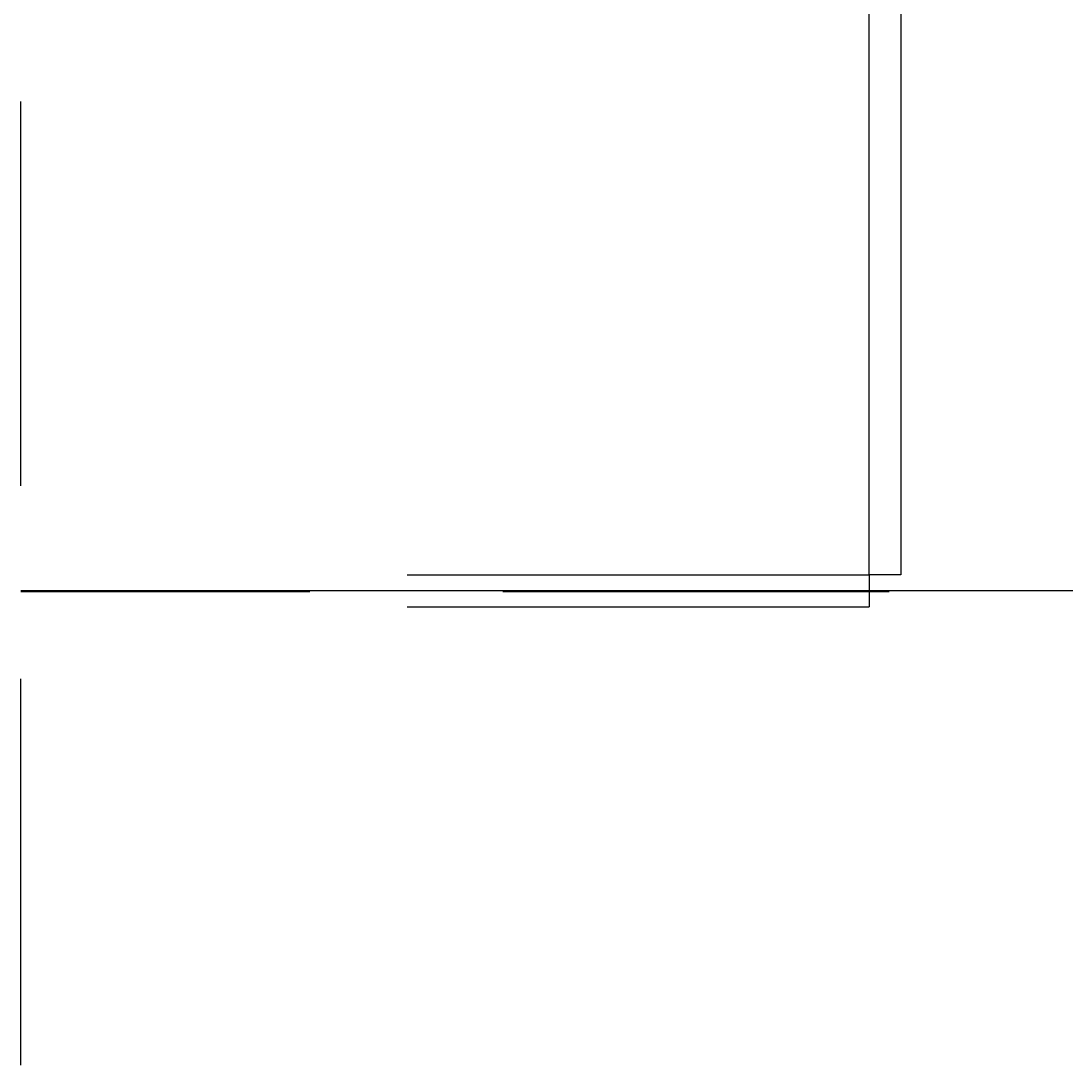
# Model space of a CAD drawing. Header units: millimetres. Extents: x -1120 to 100154, y -9529 to 14223.
# Drawn here: x 4800 to 6155, y 185 to 1538 of the extents above; entities that cross this region are included whole.
import ezdxf

# ---------------------------------------------------------------- set-up
doc = ezdxf.new("R2010")
doc.units = ezdxf.units.MM
doc.linetypes.add('DOTE', pattern=[2.42, 2, -0.2, 0.02, -0.2])
doc.layers.add('A-DOTE', color=1, linetype='Continuous')
doc.layers.add('A-立面看线', color=7, linetype='Continuous')

msp = doc.modelspace()

# ---------------------------------------------------------------- linework, layer by layer
at = {"layer": 'A-DOTE', "linetype": 'DOTE', "ltscale": 1000}
msp.add_line((4800.5, 800), (8800.1, 800), dxfattribs=at)
at = {"layer": 'A-立面看线'}
for points in [[(5899.4, 820.4), (5899.4, 1719.1), (5940.7, 1719.1), (5940.7, 820.4), (5899.4, 820.4), (5899.4, 779)], [(4800.5, 935.7), (4800.5, 1434)], [(5301, 820.4), (5899.4, 820.4)], [(5174.8, 798.6), (4800.5, 798.6)], [(5925.5, 798.6), (5425, 798.6)], [(5301, 779), (5899.4, 779)], [(4800.5, 185), (4800.5, 685.5)]]:
    msp.add_lwpolyline(points, dxfattribs=at)

doc.saveas('drawing.dxf')
